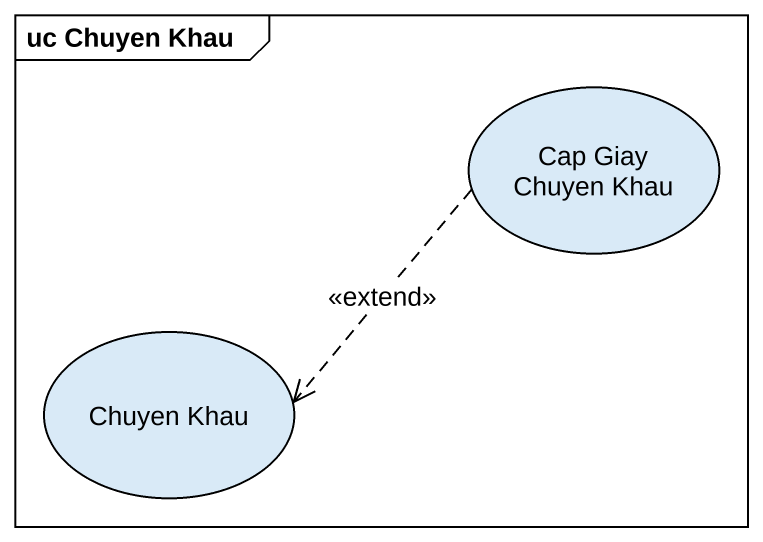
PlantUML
@startuml
mainframe uc Chuyen Khau
usecase "Cap Giay Chuyen Khau" as Cap_Giay_Chuyen_Khau
usecase "Chuyen Khau" as Chuyen_Khau
Cap_Giay_Chuyen_Khau .left.> Chuyen_Khau : <<extend>>
@enduml
